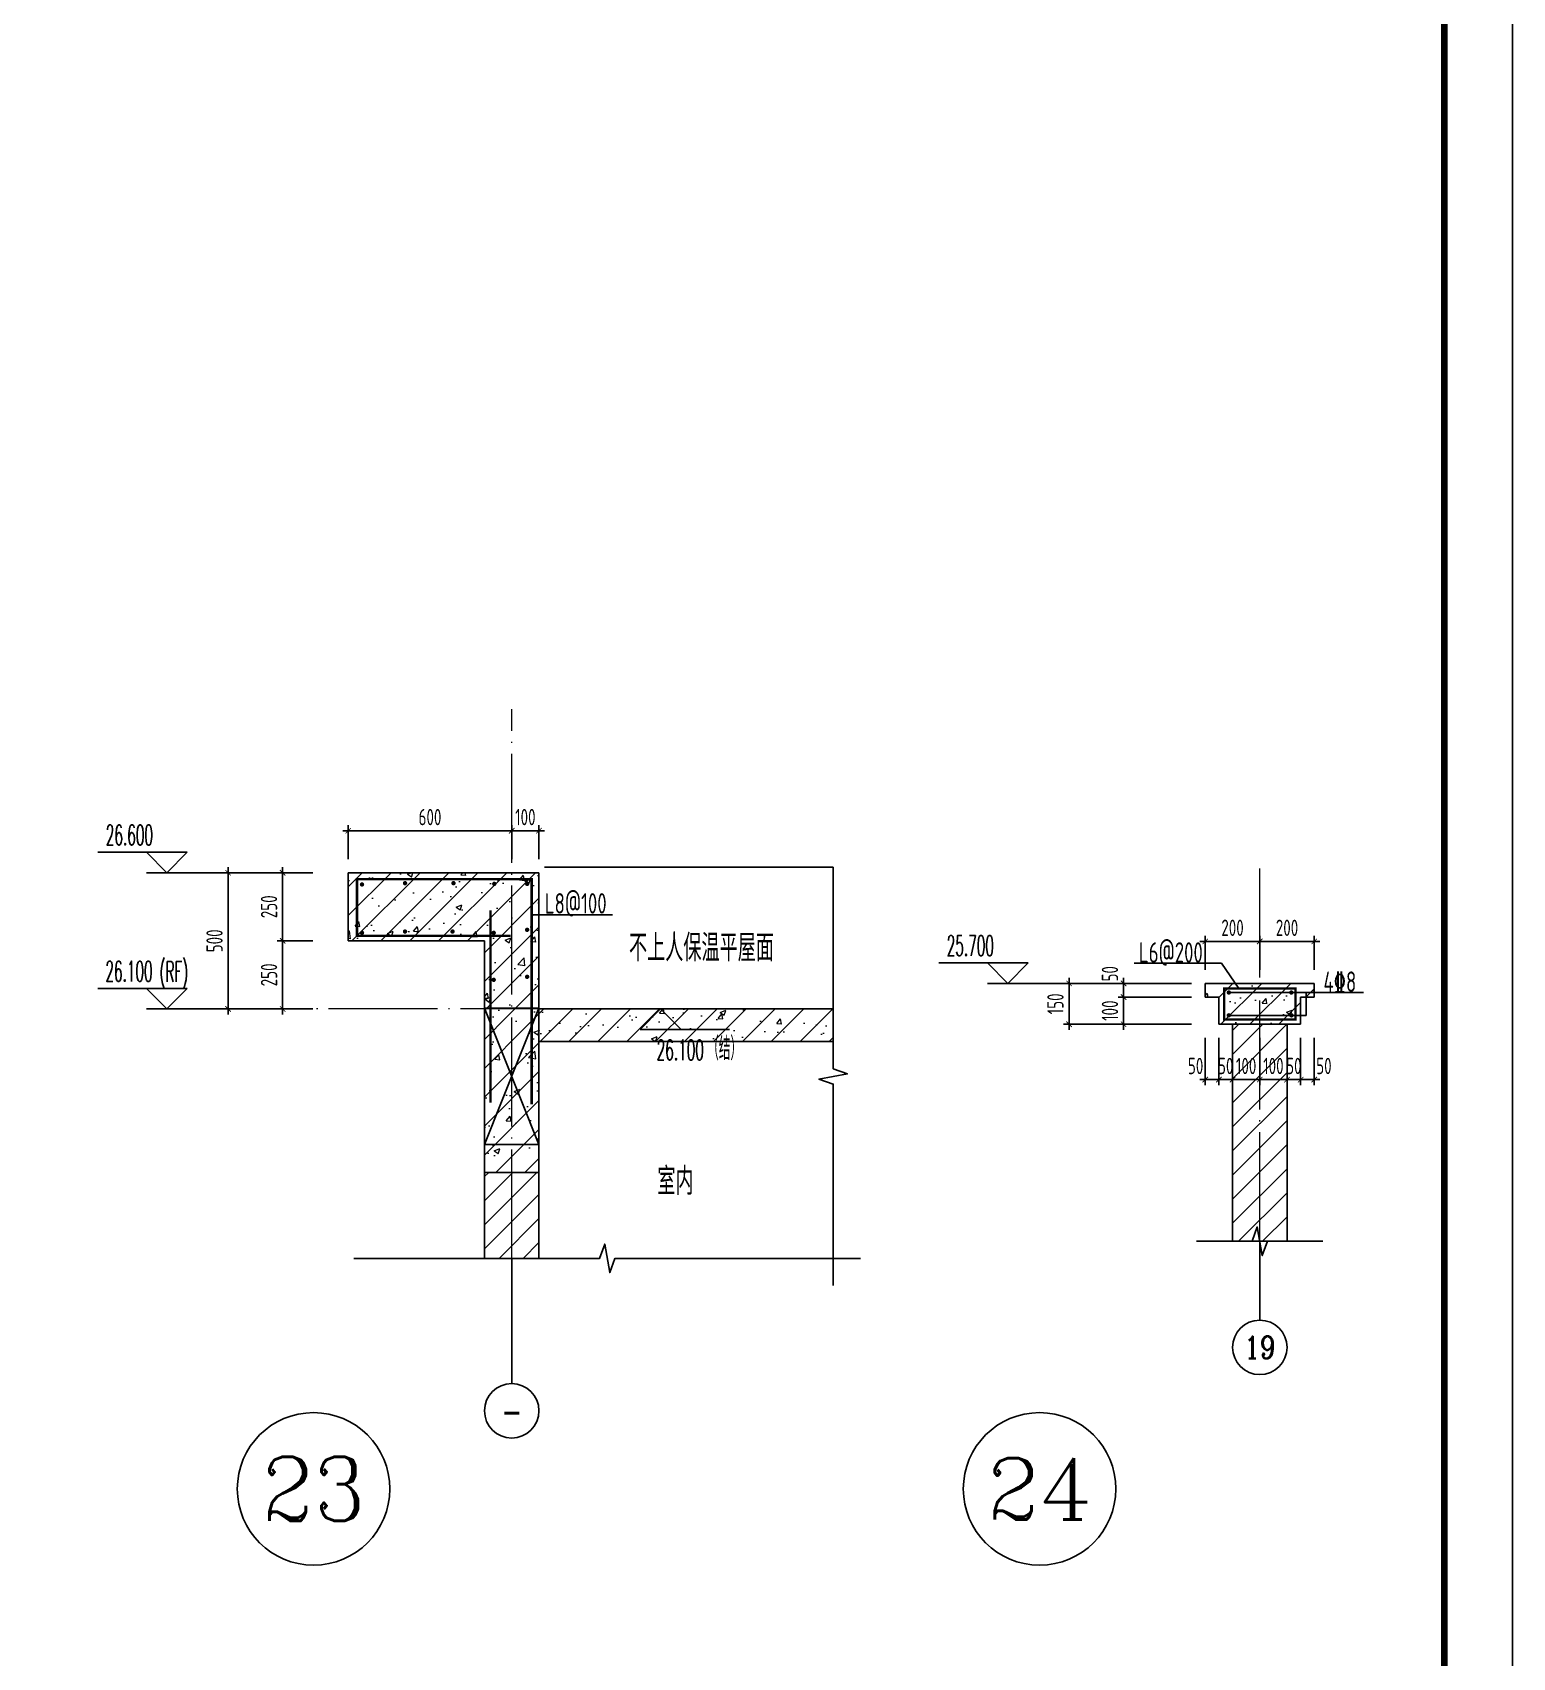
# Model space of a CAD drawing. Extents: x -668857 to 154266, y -275694 to 291306.
# Drawn here: x 122874 to 128307, y 150228 to 156192 of the extents above; entities that cross this region are included whole.
import ezdxf
from ezdxf.enums import TextEntityAlignment as Align

# ---------------------------------------------------------------- set-up
doc = ezdxf.new("R2010")
doc.units = 0
doc.header["$LTSCALE"] = 1000
doc.linetypes.add('DOTE', pattern=[2.4200000000000004, 2, -0.2, 0.02, -0.2])
doc.layers.get('0').update_dxf_attribs({"linetype": 'CONTINUOUS'})
doc.layers.get('DEFPOINTS').update_dxf_attribs({"linetype": 'CONTINUOUS'})
for name, color, linetype in [('A-AXIS_TEXT', 7, 'CONTINUOUS'), ('AXIS', 3, 'CONTINUOUS'), ('DIM', 2, 'CONTINUOUS'), ('DIM_ELEV', 3, 'CONTINUOUS'), ('DIM_SYMB', 3, 'CONTINUOUS'), ('PUB_TEXT', 2, 'CONTINUOUS'), ('REIN', 6, 'CONTINUOUS'), ('S-大样-砼线', 7, 'CONTINUOUS'), ('S-引出线', 40, 'CONTINUOUS'), ('TEXT', 2, 'CONTINUOUS'), ('WALL', 5, 'CONTINUOUS'), ('yichutu', 7, 'CONTINUOUS')]:
    doc.layers.add(name, color=color, linetype=linetype)
for name, color, linetype, lineweight in [('AXIS_TEXT', 7, 'CONTINUOUS', 20), ('DOTE', 19, 'DOTE', 9), ('PUB_HATCH', 8, 'CONTINUOUS', 9), ('图框', 9, 'CONTINUOUS', 18)]:
    doc.layers.add(name, color=color, linetype=linetype, lineweight=lineweight)
doc.styles.add('_TCH_AXIS', font='COMPLEX', dxfattribs={"bigfont": 'GBCBIG'})
doc.styles.add('_TCH_DIM', font='SIMPLEX.shx', dxfattribs={"width": 0.7, "bigfont": 'GBCBIG.shx'})
doc.styles.add('COMPLEX', font='COMPLEX')
doc.styles.add('TSSD_DIMENSION', font='Tssdeng.shx', dxfattribs={"width": 0.7, "bigfont": 'tssdchn.shx'})
doc.styles.add('TSSD_REIN', font='tssdeng.shx', dxfattribs={"width": 0.7, "height": 300, "bigfont": 'tssdchn.shx'})
doc.styles.add('w', font='tssdeng.shx', dxfattribs={"width": 0.8, "bigfont": 'tssdchn.shx'})
doc.dimstyles.new('TSSD_20_20', dxfattribs={"dimtxt": 60, "dimasz": 20, "dimexe": 20, "dimexo": 50, "dimgap": 20, "dimtad": 1, "dimdec": 0, "dimzin": 0, "dimdsep": 46, "dimtxsty": 'TSSD_DIMENSION', "dimblk": 'ARCHTICK', "dimblk1": 'ARCHTICK', "dimblk2": 'ARCHTICK', "dimcen": 0, "dimdle": 20, "dimclrt": 7, "dimadec": 0, "dimazin": 0, "dimtfac": 1, "dimtdec": 0, "dimtix": 1, "dimtmove": 2, "dimatfit": 3, "dimfxl": 0, "dimtolj": 1, "dimtzin": 0, "dimarcsym": 0})
pattern_1 = [(45, (-562273.4887092756, 314686.9439721279), (-44.19419150182874, 44.19419150182875), [])]
pattern_2 = [(45, (-562273.4887092756, 314642.0661346278), (-53.03300858899106, 53.03300858899107), []), (49.99999999999999, (-562273.4887092756, 314642.0661346278), (215.178054780226, -18.82564049477853), [22.5, -247.5]), (355, (-562273.4887092756, 314642.0661346278), (-41.6254000839, 225.6576401100035), [18, -198]), (100.4514, (-562255.5572052756, 314640.4973326279), (173.5528145142065, 206.8318626182861), [19.122057, -210.3426336]), (46.18420000000002, (-562273.4887092756, 314702.0661346278), (320.1723145876933, -49.65570429870542), [33.7499999999999, -371.2499999999992]), (96.6356, (-562246.8076857757, 314697.9281425279), (280.398811664611, 292.2353612701325), [28.6830864, -315.5139]), (351.1842, (-562273.4887092756, 314702.0661346278), (280.3985835400882, 292.2355802775974), [27, -297]), (21, (-562243.4887092756, 314687.0661346278), (179.0721156355385, -120.7856671996016), [22.5, -247.5]), (326.0000000000001, (-562243.4887092756, 314687.0661346278), (72.99459957647451, 217.5450135140559), [18, -198]), (71.4514, (-562228.5660393757, 314677.0006528279), (252.066788574447, 96.75914901298572), [19.122057, -210.3426336]), (37.50000000000001, (-562273.4887092756, 314642.0661346278), (3.647956595187201, 99.86815614939344), [0, -195.6, 0, -201, 0, -198.75]), (7.499999999999999, (-562273.4887092756, 314642.0661346278), (78.92086123264458, 118.3235135647081), [0, -114.6, 0, -191.1, 0, -75.75]), (327.5, (-562340.3887092758, 314642.0661346278), (160.1467308517227, -6.766461520313927), [0, -75, 0, -234, 0, -310.5]), (317.5, (-562370.3887092758, 314642.0661346278), (174.9558508027159, 30.03149469969532), [0, -97.5, 0, -155.4, 0, -220.5])]

# ---------------------------------------------------------------- blocks, each defined once
blk = doc.blocks.new('GFDDDDRG')
at = {"layer": '图框'}
blk.add_lwpolyline([(923309.7791572664, -107436.9617041193), (923309.7791572663, -159999.4617041193), (893609.7791572664, -159999.4617041193), (893609.7791572665, -107436.9617041193)], close=True, dxfattribs=at)
blk.add_lwpolyline([(923309.7791572664, -107436.9617041193), (923309.7791572663, -159999.4617041193), (893609.7791572664, -159999.4617041193), (893609.7791572665, -107436.9617041193)], close=True, dxfattribs=at)
at = {"layer": '图框', "const_width": 50}
blk.add_lwpolyline([(894109.7791572664, -159499.4617041193), (922809.7791572663, -159499.4617041193), (922809.7791572664, -108686.9617041193), (894109.7791572665, -108686.9617041193)], close=True, dxfattribs=at)
blk = doc.blocks.new('yct-1051-594-26275-14850-25-1002.0')
at = {"layer": 'yichutu', "color": 7}
blk.add_lwpolyline([(0, 0), (0, 14850), (26275, 14850), (26275, 0)], close=True, dxfattribs=at)
blk = doc.blocks.new('_ArchTick')
at = {"color": 0, "linetype": 'ByBlock', "const_width": 0.15}
blk.add_lwpolyline([(-0.5, -0.5), (0.5, 0.5)], dxfattribs=at)
blk = doc.blocks.new('*D2367')
at = {"layer": 'DEFPOINTS', "color": 0}
for p in [(124633.4896904951, 153262.7271442181), (124033.4906547902, 153108.5666219346), (124633.4896904951, 153108.5666219265)]:
    blk.add_point(p, dxfattribs=at)
at = {"layer": 'DIM', "color": 0, "lineweight": -2}
for p, q in [((124033.4906547902, 153158.5666219346), (124033.4906547902, 153282.7271442181)), ((124633.4896904951, 153158.5666219265), (124633.4896904951, 153282.7271442181)), ((124013.4906547902, 153262.7271442181), (124653.4896904951, 153262.7271442181))]:
    blk.add_line(p, q, dxfattribs=at)
at = {"layer": 'DIM', "color": 0, "lineweight": -2, "xscale": 20, "yscale": 20, "zscale": 20, "rotation": 180}
blk.add_blockref('_ArchTick', (124033.4906547902, 153262.7271442181), dxfattribs=at)
at = {"layer": 'DIM', "color": 0, "lineweight": -2, "xscale": 20, "yscale": 20, "zscale": 20}
blk.add_blockref('_ArchTick', (124633.4896904951, 153262.7271442181), dxfattribs=at)
at = {"layer": 'DIM', "color": 7, "insert": (124333.4901726426, 153312.7271442181), "char_height": 60, "attachment_point": 5, "style": 'TSSD_DIMENSION'}
blk.add_mtext('\\A1;600', dxfattribs=at)
blk = doc.blocks.new('*D2368')
at = {"layer": 'DEFPOINTS', "color": 0}
for p in [(124733.4896818736, 153262.7271442134), (124633.4896904951, 153108.5666219265), (124733.4896818736, 153108.5666219251)]:
    blk.add_point(p, dxfattribs=at)
at = {"layer": 'DIM', "color": 0, "lineweight": -2}
for p, q in [((124633.4896904951, 153158.5666219265), (124633.4896904951, 153282.7271442134)), ((124733.4896818736, 153158.5666219251), (124733.4896818736, 153282.7271442134)), ((124633.4896904951, 153262.7271442134), (124613.4896904951, 153262.7271442134)), ((124633.4896904951, 153262.7271442134), (124733.4896818736, 153262.7271442134)), ((124733.4896818736, 153262.7271442134), (124753.4896818736, 153262.7271442134))]:
    blk.add_line(p, q, dxfattribs=at)
at = {"layer": 'DIM', "color": 0, "lineweight": -2, "xscale": 20, "yscale": 20, "zscale": 20}
blk.add_blockref('_ArchTick', (124633.4896904951, 153262.7271442134), dxfattribs=at)
at = {"layer": 'DIM', "color": 0, "lineweight": -2, "xscale": 20, "yscale": 20, "zscale": 20, "rotation": 180}
blk.add_blockref('_ArchTick', (124733.4896818736, 153262.7271442134), dxfattribs=at)
at = {"layer": 'DIM', "color": 7, "insert": (124683.4896861843, 153312.7271442134), "char_height": 60, "attachment_point": 5, "style": 'TSSD_DIMENSION'}
blk.add_mtext('\\A1;100', dxfattribs=at)
blk = doc.blocks.new('*D2369')
at = {"layer": 'DEFPOINTS', "color": 0}
for p in [(123792.5883550664, 153108.5682421568), (123953.852627799, 153108.5682421568), (123953.852627799, 152858.5666219346)]:
    blk.add_point(p, dxfattribs=at)
at = {"layer": 'DIM', "color": 0, "lineweight": -2}
for p, q in [((123903.852627799, 153108.5682421568), (123772.5883550664, 153108.5682421568)), ((123792.5883550664, 152838.5666219346), (123792.5883550664, 153128.5682421568)), ((123903.852627799, 152858.5666219346), (123772.5883550664, 152858.5666219346))]:
    blk.add_line(p, q, dxfattribs=at)
at = {"layer": 'DIM', "color": 0, "lineweight": -2, "xscale": 20, "yscale": 20, "zscale": 20}
for p, rotation in [((123792.5883550664, 153108.5682421568), 90), ((123792.5883550664, 152858.5666219346), 270)]:
    blk.add_blockref('_ArchTick', p, dxfattribs=dict(at, rotation=rotation))
at = {"layer": 'DIM', "color": 7, "insert": (123742.5883550664, 152983.5674320457), "char_height": 60, "attachment_point": 5, "rotation": 90, "style": 'TSSD_DIMENSION'}
blk.add_mtext('\\A1;250', dxfattribs=at)
blk = doc.blocks.new('*D2370')
at = {"layer": 'DEFPOINTS', "color": 0}
for p in [(123792.5883550664, 152858.5666219346), (123953.852627799, 152858.5666219346), (123953.852627799, 152608.5665799934)]:
    blk.add_point(p, dxfattribs=at)
at = {"layer": 'DIM', "color": 0, "lineweight": -2}
for p, q in [((123792.5883550664, 152588.5665799934), (123792.5883550664, 152878.5666219346)), ((123903.852627799, 152858.5666219346), (123772.5883550664, 152858.5666219346)), ((123903.852627799, 152608.5665799934), (123772.5883550664, 152608.5665799934))]:
    blk.add_line(p, q, dxfattribs=at)
at = {"layer": 'DIM', "color": 0, "lineweight": -2, "xscale": 20, "yscale": 20, "zscale": 20}
for p, rotation in [((123792.5883550664, 152858.5666219346), 90), ((123792.5883550664, 152608.5665799934), 270)]:
    blk.add_blockref('_ArchTick', p, dxfattribs=dict(at, rotation=rotation))
at = {"layer": 'DIM', "color": 7, "insert": (123742.5883550664, 152733.566600964), "char_height": 60, "attachment_point": 5, "rotation": 90, "style": 'TSSD_DIMENSION'}
blk.add_mtext('\\A1;250', dxfattribs=at)
blk = doc.blocks.new('*D2371')
at = {"layer": 'DEFPOINTS', "color": 0}
for p in [(123592.5883550617, 153108.5665799936), (123892.5883550824, 153108.5665799936), (123892.5883550824, 152608.5665799936)]:
    blk.add_point(p, dxfattribs=at)
at = {"layer": 'DIM', "color": 0, "lineweight": -2}
for p, q in [((123842.5883550824, 153108.5665799936), (123572.5883550617, 153108.5665799936)), ((123592.5883550617, 152588.5665799936), (123592.5883550617, 153128.5665799936)), ((123842.5883550824, 152608.5665799936), (123572.5883550617, 152608.5665799936))]:
    blk.add_line(p, q, dxfattribs=at)
at = {"layer": 'DIM', "color": 0, "lineweight": -2, "xscale": 20, "yscale": 20, "zscale": 20}
for p, rotation in [((123592.5883550617, 153108.5665799936), 90), ((123592.5883550617, 152608.5665799936), 270)]:
    blk.add_blockref('_ArchTick', p, dxfattribs=dict(at, rotation=rotation))
at = {"layer": 'DIM', "color": 7, "insert": (123542.5883550617, 152858.5665799936), "char_height": 60, "attachment_point": 5, "rotation": 90, "style": 'TSSD_DIMENSION'}
blk.add_mtext('\\A1;500', dxfattribs=at)
blk = doc.blocks.new('*D2386')
at = {"layer": 'DEFPOINTS', "color": 0}
for p in [(127179.3146286311, 152552.2514728023), (127229.3146286339, 152552.2514728016), (127229.3146286339, 152349.2338012575)]:
    blk.add_point(p, dxfattribs=at)
at = {"layer": 'DIM', "color": 0, "lineweight": -2}
for p, q in [((127179.3146286311, 152502.2514728023), (127179.3146286311, 152329.2338012575)), ((127229.3146286339, 152502.2514728016), (127229.3146286339, 152329.2338012575)), ((127159.3146286311, 152349.2338012575), (127249.3146286339, 152349.2338012575))]:
    blk.add_line(p, q, dxfattribs=at)
at = {"layer": 'DIM', "color": 0, "lineweight": -2, "xscale": 20, "yscale": 20, "zscale": 20, "rotation": 180}
blk.add_blockref('_ArchTick', (127179.3146286311, 152349.2338012575), dxfattribs=at)
at = {"layer": 'DIM', "color": 0, "lineweight": -2, "xscale": 20, "yscale": 20, "zscale": 20}
blk.add_blockref('_ArchTick', (127229.3146286339, 152349.2338012575), dxfattribs=at)
at = {"layer": 'DIM', "color": 7, "insert": (127143.8530901696, 152399.2338012575), "char_height": 60, "attachment_point": 5, "style": 'TSSD_DIMENSION'}
blk.add_mtext('\\A1;50', dxfattribs=at)
blk = doc.blocks.new('*D2387')
at = {"layer": 'DEFPOINTS', "color": 0}
for p in [(127229.314628634, 152552.2514728016), (127279.3151312692, 152552.2514728009), (127279.3151312692, 152349.2338012568)]:
    blk.add_point(p, dxfattribs=at)
at = {"layer": 'DIM', "color": 0, "lineweight": -2}
for p, q in [((127229.314628634, 152502.2514728016), (127229.314628634, 152329.2338012568)), ((127279.3151312692, 152502.2514728009), (127279.3151312692, 152329.2338012568)), ((127229.314628634, 152349.2338012568), (127209.314628634, 152349.2338012568)), ((127229.314628634, 152349.2338012568), (127279.3151312692, 152349.2338012568)), ((127279.3151312692, 152349.2338012568), (127299.3151312692, 152349.2338012568))]:
    blk.add_line(p, q, dxfattribs=at)
at = {"layer": 'DIM', "color": 0, "lineweight": -2, "xscale": 20, "yscale": 20, "zscale": 20}
blk.add_blockref('_ArchTick', (127229.314628634, 152349.2338012568), dxfattribs=at)
at = {"layer": 'DIM', "color": 0, "lineweight": -2, "xscale": 20, "yscale": 20, "zscale": 20, "rotation": 180}
blk.add_blockref('_ArchTick', (127279.3151312692, 152349.2338012568), dxfattribs=at)
at = {"layer": 'DIM', "color": 7, "insert": (127254.3148799516, 152399.2338012568), "char_height": 60, "attachment_point": 5, "style": 'TSSD_DIMENSION'}
blk.add_mtext('\\A1;50', dxfattribs=at)
blk = doc.blocks.new('*D2388')
at = {"layer": 'DEFPOINTS', "color": 0}
for p in [(127279.3151312692, 152552.2514728009), (127379.3161685946, 152552.2514727995), (127379.3161685946, 152349.2338012558)]:
    blk.add_point(p, dxfattribs=at)
at = {"layer": 'DIM', "color": 0, "lineweight": -2}
for p, q in [((127279.3151312692, 152502.2514728009), (127279.3151312692, 152329.2338012558)), ((127379.3161685946, 152502.2514727995), (127379.3161685946, 152329.2338012558)), ((127279.3151312692, 152349.2338012558), (127259.3151312692, 152349.2338012558)), ((127279.3151312692, 152349.2338012558), (127379.3161685946, 152349.2338012558)), ((127379.3161685946, 152349.2338012558), (127399.3161685946, 152349.2338012558))]:
    blk.add_line(p, q, dxfattribs=at)
at = {"layer": 'DIM', "color": 0, "lineweight": -2, "xscale": 20, "yscale": 20, "zscale": 20}
blk.add_blockref('_ArchTick', (127279.3151312692, 152349.2338012558), dxfattribs=at)
at = {"layer": 'DIM', "color": 0, "lineweight": -2, "xscale": 20, "yscale": 20, "zscale": 20, "rotation": 180}
blk.add_blockref('_ArchTick', (127379.3161685946, 152349.2338012558), dxfattribs=at)
at = {"layer": 'DIM', "color": 7, "insert": (127329.3156499319, 152399.2338012558), "char_height": 60, "attachment_point": 5, "style": 'TSSD_DIMENSION'}
blk.add_mtext('\\A1;100', dxfattribs=at)
blk = doc.blocks.new('*D2389')
at = {"layer": 'DEFPOINTS', "color": 0}
for p in [(127379.3161685945, 152552.2514727995), (127479.316159973, 152552.2514727982), (127479.316159973, 152349.2338012544)]:
    blk.add_point(p, dxfattribs=at)
at = {"layer": 'DIM', "color": 0, "lineweight": -2}
for p, q in [((127379.3161685945, 152502.2514727995), (127379.3161685945, 152329.2338012544)), ((127479.316159973, 152502.2514727982), (127479.316159973, 152329.2338012544)), ((127379.3161685945, 152349.2338012544), (127359.3161685945, 152349.2338012544)), ((127379.3161685945, 152349.2338012544), (127479.316159973, 152349.2338012544)), ((127479.316159973, 152349.2338012544), (127499.316159973, 152349.2338012544))]:
    blk.add_line(p, q, dxfattribs=at)
at = {"layer": 'DIM', "color": 0, "lineweight": -2, "xscale": 20, "yscale": 20, "zscale": 20}
blk.add_blockref('_ArchTick', (127379.3161685945, 152349.2338012544), dxfattribs=at)
at = {"layer": 'DIM', "color": 0, "lineweight": -2, "xscale": 20, "yscale": 20, "zscale": 20, "rotation": 180}
blk.add_blockref('_ArchTick', (127479.316159973, 152349.2338012544), dxfattribs=at)
at = {"layer": 'DIM', "color": 7, "insert": (127429.3161642838, 152399.2338012544), "char_height": 60, "attachment_point": 5, "style": 'TSSD_DIMENSION'}
blk.add_mtext('\\A1;100', dxfattribs=at)
blk = doc.blocks.new('*D2390')
at = {"layer": 'DEFPOINTS', "color": 0}
for p in [(127479.3161599732, 152552.2514727982), (127529.3151312681, 152552.2514727975), (127529.3151312681, 152349.2338012534)]:
    blk.add_point(p, dxfattribs=at)
at = {"layer": 'DIM', "color": 0, "lineweight": -2}
for p, q in [((127479.3161599732, 152502.2514727982), (127479.3161599732, 152329.2338012534)), ((127529.3151312681, 152502.2514727975), (127529.3151312681, 152329.2338012534)), ((127479.3161599732, 152349.2338012534), (127459.3161599732, 152349.2338012534)), ((127479.3161599732, 152349.2338012534), (127529.3151312681, 152349.2338012534)), ((127529.3151312681, 152349.2338012534), (127549.3151312681, 152349.2338012534))]:
    blk.add_line(p, q, dxfattribs=at)
at = {"layer": 'DIM', "color": 0, "lineweight": -2, "xscale": 20, "yscale": 20, "zscale": 20}
blk.add_blockref('_ArchTick', (127479.3161599732, 152349.2338012534), dxfattribs=at)
at = {"layer": 'DIM', "color": 0, "lineweight": -2, "xscale": 20, "yscale": 20, "zscale": 20, "rotation": 180}
blk.add_blockref('_ArchTick', (127529.3151312681, 152349.2338012534), dxfattribs=at)
at = {"layer": 'DIM', "color": 7, "insert": (127504.3156456206, 152399.2338012534), "char_height": 60, "attachment_point": 5, "style": 'TSSD_DIMENSION'}
blk.add_mtext('\\A1;50', dxfattribs=at)
blk = doc.blocks.new('*D2391')
at = {"layer": 'DEFPOINTS', "color": 0}
for p in [(127529.315131268, 152552.2514727975), (127579.3151312621, 152552.2514727969), (127579.3151312621, 152349.2338012527)]:
    blk.add_point(p, dxfattribs=at)
at = {"layer": 'DIM', "color": 0, "lineweight": -2}
for p, q in [((127529.315131268, 152502.2514727975), (127529.315131268, 152329.2338012527)), ((127579.3151312621, 152502.2514727969), (127579.3151312621, 152329.2338012527)), ((127509.315131268, 152349.2338012527), (127599.3151312621, 152349.2338012527))]:
    blk.add_line(p, q, dxfattribs=at)
at = {"layer": 'DIM', "color": 0, "lineweight": -2, "xscale": 20, "yscale": 20, "zscale": 20, "rotation": 180}
blk.add_blockref('_ArchTick', (127529.315131268, 152349.2338012527), dxfattribs=at)
at = {"layer": 'DIM', "color": 0, "lineweight": -2, "xscale": 20, "yscale": 20, "zscale": 20}
blk.add_blockref('_ArchTick', (127579.3151312621, 152349.2338012527), dxfattribs=at)
at = {"layer": 'DIM', "color": 7, "insert": (127614.7766697236, 152399.2338012527), "char_height": 60, "attachment_point": 5, "style": 'TSSD_DIMENSION'}
blk.add_mtext('\\A1;50', dxfattribs=at)
blk = doc.blocks.new('*D2392')
at = {"layer": 'DEFPOINTS', "color": 0}
for p in [(127379.31616859, 152856.4119950885), (127179.3146286266, 152702.2514728023), (127379.31616859, 152702.2514727995)]:
    blk.add_point(p, dxfattribs=at)
at = {"layer": 'DIM', "color": 0, "lineweight": -2}
for p, q in [((127179.3146286266, 152752.2514728023), (127179.3146286266, 152876.4119950885)), ((127379.31616859, 152752.2514727995), (127379.31616859, 152876.4119950885)), ((127159.3146286266, 152856.4119950885), (127399.31616859, 152856.4119950885))]:
    blk.add_line(p, q, dxfattribs=at)
at = {"layer": 'DIM', "color": 0, "lineweight": -2, "xscale": 20, "yscale": 20, "zscale": 20, "rotation": 180}
blk.add_blockref('_ArchTick', (127179.3146286266, 152856.4119950885), dxfattribs=at)
at = {"layer": 'DIM', "color": 0, "lineweight": -2, "xscale": 20, "yscale": 20, "zscale": 20}
blk.add_blockref('_ArchTick', (127379.31616859, 152856.4119950885), dxfattribs=at)
at = {"layer": 'DIM', "color": 7, "insert": (127279.3153986083, 152906.4119950885), "char_height": 60, "attachment_point": 5, "style": 'TSSD_DIMENSION'}
blk.add_mtext('\\A1;200', dxfattribs=at)
blk = doc.blocks.new('*D2393')
at = {"layer": 'DEFPOINTS', "color": 0}
for p in [(127579.3151312622, 152856.4119950858), (127379.31616859, 152702.2514727995), (127579.3151312622, 152702.2514727969)]:
    blk.add_point(p, dxfattribs=at)
at = {"layer": 'DIM', "color": 0, "lineweight": -2}
for p, q in [((127379.31616859, 152752.2514727995), (127379.31616859, 152876.4119950858)), ((127579.3151312622, 152752.2514727969), (127579.3151312622, 152876.4119950858)), ((127359.31616859, 152856.4119950858), (127599.3151312622, 152856.4119950858))]:
    blk.add_line(p, q, dxfattribs=at)
at = {"layer": 'DIM', "color": 0, "lineweight": -2, "xscale": 20, "yscale": 20, "zscale": 20, "rotation": 180}
blk.add_blockref('_ArchTick', (127379.31616859, 152856.4119950858), dxfattribs=at)
at = {"layer": 'DIM', "color": 0, "lineweight": -2, "xscale": 20, "yscale": 20, "zscale": 20}
blk.add_blockref('_ArchTick', (127579.3151312622, 152856.4119950858), dxfattribs=at)
at = {"layer": 'DIM', "color": 7, "insert": (127479.3156499261, 152906.4119950858), "char_height": 60, "attachment_point": 5, "style": 'TSSD_DIMENSION'}
blk.add_mtext('\\A1;200', dxfattribs=at)
blk = doc.blocks.new('*D2394')
at = {"layer": 'DEFPOINTS', "color": 0}
for p in [(126879.3146286082, 152652.2514727996), (127179.3146286289, 152652.2514727996), (127179.3146286289, 152552.2514727996)]:
    blk.add_point(p, dxfattribs=at)
at = {"layer": 'DIM', "color": 0, "lineweight": -2}
for p, q in [((127129.3146286289, 152652.2514727996), (126859.3146286082, 152652.2514727996)), ((126879.3146286082, 152652.2514727996), (126879.3146286082, 152672.2514727996)), ((126879.3146286082, 152552.2514727996), (126879.3146286082, 152652.2514727996)), ((127129.3146286289, 152552.2514727996), (126859.3146286082, 152552.2514727996)), ((126879.3146286082, 152552.2514727996), (126879.3146286082, 152532.2514727996))]:
    blk.add_line(p, q, dxfattribs=at)
at = {"layer": 'DIM', "color": 0, "lineweight": -2, "xscale": 20, "yscale": 20, "zscale": 20}
for p, rotation in [((126879.3146286082, 152652.2514727996), 270), ((126879.3146286082, 152552.2514727996), 90)]:
    blk.add_blockref('_ArchTick', p, dxfattribs=dict(at, rotation=rotation))
at = {"layer": 'DIM', "color": 7, "insert": (126829.3146286082, 152602.2514727996), "char_height": 60, "attachment_point": 5, "rotation": 90, "style": 'TSSD_DIMENSION'}
blk.add_mtext('\\A1;100', dxfattribs=at)
blk = doc.blocks.new('*D2395')
at = {"layer": 'DEFPOINTS', "color": 0}
for p in [(126879.3146286082, 152702.2514727997), (127179.3146286289, 152702.2514727997), (127179.3146286289, 152652.2514727996)]:
    blk.add_point(p, dxfattribs=at)
at = {"layer": 'DIM', "color": 0, "lineweight": -2}
for p, q in [((127129.3146286289, 152702.2514727997), (126859.3146286082, 152702.2514727997)), ((126879.3146286082, 152632.2514727996), (126879.3146286082, 152722.2514727997)), ((127129.3146286289, 152652.2514727996), (126859.3146286082, 152652.2514727996))]:
    blk.add_line(p, q, dxfattribs=at)
at = {"layer": 'DIM', "color": 0, "lineweight": -2, "xscale": 20, "yscale": 20, "zscale": 20}
for p, rotation in [((126879.3146286082, 152702.2514727997), 90), ((126879.3146286082, 152652.2514727996), 270)]:
    blk.add_blockref('_ArchTick', p, dxfattribs=dict(at, rotation=rotation))
at = {"layer": 'DIM', "color": 7, "insert": (126829.3146286082, 152737.7130112612), "char_height": 60, "attachment_point": 5, "rotation": 90, "style": 'TSSD_DIMENSION'}
blk.add_mtext('\\A1;50', dxfattribs=at)
blk = doc.blocks.new('*D2396')
at = {"layer": 'DEFPOINTS', "color": 0}
for p in [(126679.3146286033, 152702.2514727996), (127179.3146286284, 152702.2514727996), (127179.3146286284, 152552.2514727996)]:
    blk.add_point(p, dxfattribs=at)
at = {"layer": 'DIM', "color": 0, "lineweight": -2}
for p, q in [((127129.3146286284, 152702.2514727996), (126659.3146286033, 152702.2514727996)), ((126679.3146286033, 152532.2514727996), (126679.3146286033, 152722.2514727996)), ((127129.3146286284, 152552.2514727996), (126659.3146286033, 152552.2514727996))]:
    blk.add_line(p, q, dxfattribs=at)
at = {"layer": 'DIM', "color": 0, "lineweight": -2, "xscale": 20, "yscale": 20, "zscale": 20}
for p, rotation in [((126679.3146286033, 152702.2514727996), 90), ((126679.3146286033, 152552.2514727996), 270)]:
    blk.add_blockref('_ArchTick', p, dxfattribs=dict(at, rotation=rotation))
at = {"layer": 'DIM', "color": 7, "insert": (126629.3146286033, 152627.2514727996), "char_height": 60, "attachment_point": 5, "rotation": 90, "style": 'TSSD_DIMENSION'}
blk.add_mtext('\\A1;150', dxfattribs=at)
blk = doc.blocks.new('_AXISO')
blk.add_circle((0, 0), 0.5)
at = {"layer": 'A-AXIS_TEXT', "style": 'COMPLEX', "width": 1.041666666666666}
blk.add_attdef('A', text='', height=0.56, dxfattribs=at).set_placement((-0.25, -0.28), (0.25, -0.28), align=Align.FIT)
blk = doc.blocks.new('20210809.04294815')
at = {"layer": 'REIN', "const_width": 9}
for points in [[(67740.82011555193, -103516.8948540065), (67177.12950402091, -103516.8948540065), (67177.12950402091, -103308.5278313972), (67818.26034968218, -103308.5278313972), (67818.26034968218, -104134.537369772)], [(67667.16024585685, -104128.9369962431), (67667.16024585685, -103423.2484874307)]]:
    blk.add_lwpolyline(points, dxfattribs=at)
at = {"layer": 'REIN', "const_width": 8}
for points in [[(67191.4176434424, -103328.1293356499, 1), (67199.4176434424, -103328.1293356499, 1)], [(67349.42712807248, -103323.368357929, 1), (67357.42712807248, -103323.368357929, 1)], [(67527.11849436315, -103323.368357929, 1), (67535.11849436315, -103323.368357929, 1)], [(67676.90160118381, -103325.8705920615, 1), (67684.90160118381, -103325.8705920615, 1)], [(67797.62263150851, -103325.8705920615, 1), (67805.62263150851, -103325.8705920615, 1)], [(67191.4176434424, -103505.5813430674, 1), (67199.4176434424, -103505.5813430674, 1)], [(67349.42712807248, -103500.8203653466, 1), (67357.42712807248, -103500.8203653466, 1)], [(67523.76803908369, -103500.8203653466, 1), (67531.76803908369, -103500.8203653466, 1)], [(67675.03356155439, -103505.5813430674, 1), (67683.03356155439, -103505.5813430674, 1)], [(67797.62263150851, -103494.4151492341, 1), (67805.62263150851, -103494.4151492341, 1)], [(67675.03356155439, -103678.0603935596, 1), (67683.03356155439, -103678.0603935596, 1)], [(67797.62263150851, -103666.8941997263, 1), (67805.62263150851, -103666.8941997263, 1)]]:
    blk.add_lwpolyline(points, format="xyb", close=True, dxfattribs=at)
at = {"layer": 'S-大样-砼线'}
for p, q in [((67645.00616538955, -103781.9954809048), (67845.00616419746, -104282.0030537488)), ((67845.0091121333, -103781.9954809011), (67645.0091133226, -104282.0030537526))]:
    blk.add_line(p, q, dxfattribs=at)
blk.add_lwpolyline([(67845.00617125223, -103781.9954809048), (67645.00616538955, -103781.9954809048), (67645.0061653821, -104282.0030537488), (67845.00617124385, -104282.0030537488)], close=True, dxfattribs=at)
at = {"layer": 'S-引出线'}
blk.add_line((67814.26034968218, -103438.9963197373), (68114.3946464198, -103438.9963197373), dxfattribs=at)
at = {"layer": 'TEXT', "style": 'TSSD_REIN', "width": 0.7}
blk.add_text('L8@100', height=75, rotation=1.867629851175362e-07, dxfattribs=at).set_placement((67866.3381248546, -103434.8875509244))

msp = doc.modelspace()

# ---------------------------------------------------------------- hatches: boundary and pattern name
at = {"layer": 'PUB_HATCH'}
h = msp.add_hatch(dxfattribs=at)
h.set_pattern_fill('钢筋混凝土', color=256, scale=30, style=0)
h.set_pattern_definition(pattern_2)
h.paths.add_polyline_path([(124033.4906548014, 152858.5666219346), (124533.490158997, 152858.56662197), (124733.4896818727, 153108.5666219639), (124033.4906547902, 153108.5666219346)])
h = msp.add_hatch(dxfattribs=at)
h.set_pattern_fill('钢筋混凝土', color=256, scale=30, style=0)
h.set_pattern_definition(pattern_2)
h.paths.add_polyline_path([(124733.4896818727, 153108.5666219639), (124533.490158997, 152858.56662197), (124533.4906361286, 152608.5663891431), (124666.8238167843, 152568.5628049794), (124733.4906361455, 152608.5607266182)])
h = msp.add_hatch(dxfattribs=at)
h.set_pattern_fill('钢筋混凝土', color=256, scale=30, style=0)
h.set_pattern_definition([(45, (-562171.3564457053, 314642.0626249694), (-53.03300858899106, 53.03300858899107), []), (49.99999999999999, (-562171.3564457053, 314642.0626249694), (215.178054780226, -18.82564049477853), [22.5, -247.5]), (355, (-562171.3564457053, 314642.0626249694), (-41.6254000839, 225.6576401100035), [18, -198]), (100.4514, (-562153.4249417053, 314640.4938229694), (173.5528145142065, 206.8318626182861), [19.122057, -210.3426336]), (46.18420000000002, (-562171.3564457053, 314702.0626249694), (320.1723145876933, -49.65570429870542), [33.74999999999989, -371.2499999999991]), (96.6356, (-562144.6754222054, 314697.9246328694), (280.398811664611, 292.2353612701325), [28.6830864, -315.5139]), (351.1842, (-562171.3564457053, 314702.0626249694), (280.3985835400882, 292.2355802775974), [27, -297]), (21, (-562141.3564457053, 314687.0626249694), (179.0721156355385, -120.7856671996016), [22.5, -247.5]), (326.0000000000001, (-562141.3564457053, 314687.0626249694), (72.99459957647451, 217.5450135140559), [18, -198]), (71.4514, (-562126.4337758054, 314676.9971431694), (252.066788574447, 96.75914901298572), [19.122057, -210.3426336]), (37.50000000000001, (-562171.3564457053, 314642.0626249694), (3.647956595187201, 99.86815614939344), [0, -195.6, 0, -201, 0, -198.75]), (7.499999999999999, (-562171.3564457053, 314642.0626249694), (78.92086123264458, 118.3235135647081), [0, -114.6, 0, -191.1, 0, -75.75]), (327.5, (-562238.2564457054, 314642.0626249694), (160.1467308517227, -6.766461520313927), [0, -75, 0, -234, 0, -310.5]), (317.5, (-562268.2564457054, 314642.0626249694), (174.9558508027159, 30.03149469969532), [0, -97.5, 0, -155.4, 0, -220.5])])
h.paths.add_polyline_path([(127229.3146286284, 152552.2514727996), (127529.3151312623, 152552.2514727996), (127529.3151312623, 152652.2514727996), (127579.3151312623, 152652.2479631412), (127579.3151312623, 152702.2479631412), (127179.3146286284, 152702.2514727996), (127179.3146286284, 152652.2514727996), (127229.3146286284, 152652.2514727996)])
h = msp.add_hatch(dxfattribs=at)
h.set_pattern_fill('钢筋混凝土', color=256, scale=30, style=0)
h.set_pattern_definition(pattern_2)
h.paths.add_polyline_path([(124666.8238167841, 152568.5626141271), (124533.490636129, 152608.5669617), (124533.4883459014, 152008.5669616981), (124733.4883459, 152008.5661982888), (124733.4901780782, 152488.5607266201)])
h = msp.add_hatch(dxfattribs=at)
h.set_pattern_fill('钢筋混凝土', color=256, scale=30, style=0)
h.set_pattern_definition(pattern_2)
h.paths.add_polyline_path([(125813.4909522572, 152608.5607266256), (124733.4906361455, 152608.5607266182), (124666.8238167841, 152568.5626141271), (124733.4901780782, 152488.5607266201), (125813.490952257, 152488.5607266256)])
h = msp.add_hatch(dxfattribs=at)
h.set_pattern_fill('普通砖', color=256, scale=25, style=0)
h.set_pattern_definition(pattern_1)
h.paths.add_polyline_path([(127279.3151312623, 152552.2514727996), (127279.3151312623, 151755.9316217082), (127479.3151312623, 151755.9316217082), (127479.3151312623, 152552.2514727996)])
h = msp.add_hatch(dxfattribs=at)
h.set_pattern_fill('普通砖', color=256, scale=25, style=0)
h.set_pattern_definition(pattern_1)
h.paths.add_polyline_path([(124733.4877935059, 151693.197210853), (124733.4883459015, 152008.5665799934), (124533.4883459017, 152008.56693031), (124533.4877935061, 151693.1975611695)])

# ---------------------------------------------------------------- linework, layer by layer
at = {"color": 251}
msp.add_line((125813.4900094381, 153128.6774063783), (124753.4896394507, 153128.5658568241), dxfattribs=at)
at = {"layer": 'AXIS'}
for p, q in [((127379.3390969917, 151755.9303089077), (127379.3390969917, 151466.4942452033)), ((124633.4891296079, 151693.1958733874), (124633.4891296079, 151233.8040675991))]:
    msp.add_line(p, q, dxfattribs=at)
at = {"layer": 'AXIS', "color": 6}
for centre in [(123906.1408880163, 150847.0561024144), (126571.0434807589, 150847.0561024144)]:
    msp.add_circle(centre, 280, dxfattribs=at)
at = {"layer": 'DIM_ELEV'}
for p, q in [((123442.5883550606, 153183.5665799936), (123114.5883550606, 153183.5665799936)), ((123367.5883550606, 153108.5665799936), (123292.5883550606, 153183.5665799936)), ((123367.5883550606, 153108.5665799936), (123442.5883550606, 153183.5665799936)), ((123792.5883550663, 153108.5665799936), (123292.5883550606, 153108.5665799936)), ((126529.3146286024, 152777.2514727995), (126201.3146286024, 152777.2514727995)), ((126454.3146286024, 152702.2514727995), (126379.3146286024, 152777.2514727995)), ((126454.3146286024, 152702.2514727995), (126529.3146286024, 152777.2514727995)), ((123442.5883550606, 152683.5665799934), (123114.5883550606, 152683.5665799934)), ((123367.5883550606, 152608.5665799934), (123292.5883550606, 152683.5665799934)), ((123367.5883550606, 152608.5665799934), (123442.5883550606, 152683.5665799934)), ((126879.3146286081, 152702.2514727995), (126379.3146286024, 152702.2514727995)), ((123792.5883550663, 152608.5665799934), (123292.5883550606, 152608.5665799934))]:
    msp.add_line(p, q, dxfattribs=at)
at = {"layer": 'DIM_ELEV', "color": 3}
for p, q in [((125180.2096714104, 152608.5665799934), (125105.2096714104, 152533.5665799934)), ((125180.2096714104, 152608.5665799934), (125255.2096714104, 152533.5665799934)), ((125105.2096714104, 152533.5665799934), (125433.2096714104, 152533.5665799934))]:
    msp.add_line(p, q, dxfattribs=at)
at = {"layer": 'DIM_SYMB'}
for points in [[(125813.4919575533, 153128.677413034), (125813.4917840259, 152389.0624871014), (125865.9917795428, 152369.954037485), (125760.991775199, 152351.4397291455), (125813.4917708286, 152332.8124871014), (125813.4915973012, 151593.1975611688)], [(127147.5132089314, 151755.9313420438), (127350.9502653966, 151755.9313420437), (127370.0587026956, 151808.4313420437), (127388.57303567, 151703.4313420437), (127407.2002653966, 151755.9313420437), (127610.6373218618, 151755.9313420436)], [(124054.3489932573, 151693.1975611697), (124955.7936169358, 151693.1975611692), (124974.9020542349, 151745.6975611692), (124993.4163872092, 151640.6975611692), (125012.0436169358, 151693.1975611692), (125913.4882406144, 151693.1975611688)]]:
    msp.add_lwpolyline(points, dxfattribs=at)
at = {"layer": 'DOTE', "color": 1, "linetype": 'DOTE', "ltscale": 0.2}
for p, q in [((124633.4903442486, 151693.1975611694), (124633.4908269806, 153708.5665802102)), ((127379.3160232942, 151755.9304680346), (127379.316276376, 153152.2514728018)), ((125813.4909484916, 152608.5665799933), (123892.5883550824, 152608.5665799936))]:
    msp.add_line(p, q, dxfattribs=at)
at = {"layer": 'REIN', "const_width": 9}
msp.add_lwpolyline([(127248.3060037217, 152683.8920288859), (127510.3231548849, 152683.8885192274), (127510.3231548849, 152570.078441128), (127248.3060037217, 152570.0819507865)], close=True, dxfattribs=at)
at = {"layer": 'REIN', "const_width": 8}
for points in [[(127261.793328937, 152668.8302316051, 1), (127269.793328937, 152668.8302316051, 1)], [(127491.3623415754, 152668.8267219466, 1), (127499.3623415754, 152668.8267219466, 1)], [(127261.793328937, 152585.1437480673, -1), (127269.793328937, 152585.1437480673, -1)], [(127491.3623415754, 152585.1402384088, -1), (127499.3623415754, 152585.1402384088, -1)]]:
    msp.add_lwpolyline(points, format="xyb", close=True, dxfattribs=at)
at = {"layer": 'S-引出线'}
for p, q in [((127238.7206928239, 152776.1474938034), (126918.6416815522, 152776.1474938034)), ((127302.940631009, 152683.8920288859), (127238.7206928239, 152776.1474938034)), ((127265.793328937, 152668.8302316051), (127760.2683862387, 152668.8267219466))]:
    msp.add_line(p, q, dxfattribs=at)
msp.add_lwpolyline([(127265.793328937, 152585.1437480673), (127549.4677821513, 152585.1402384088), (127549.4677821513, 152668.8267219466)], dxfattribs=at)
at = {"layer": 'WALL'}
for p, q in [((124033.4906547902, 153108.5666219346), (124733.4896818727, 153108.5666219639)), ((124033.4906547902, 153108.5666219346), (124033.4906548014, 152858.5666219346)), ((124733.4896818727, 153108.5666219639), (124733.4906361455, 152608.5607266182)), ((124033.4906548014, 152858.5666219346), (124533.490158997, 152858.56662197)), ((124533.490158997, 152858.56662197), (124533.4906361286, 152608.5663891431)), ((127579.3151312623, 152702.2514727996), (127179.3146286284, 152702.2514727996)), ((127179.3146286284, 152702.2514727996), (127179.3146286284, 152652.2514727996)), ((127579.3151312623, 152652.2514727996), (127579.3151312623, 152702.2514727996)), ((127179.3146286284, 152652.2514727996), (127229.3146286284, 152652.2514727996)), ((127229.3146286284, 152652.2514727996), (127229.3146286284, 152552.2514727996)), ((127529.3151312623, 152552.2514727996), (127529.3151312623, 152652.2514727996)), ((127529.3151312623, 152652.2514727996), (127579.3151312623, 152652.2514727996)), ((124533.490636129, 152608.5669617), (124533.4883459014, 152008.5669616981)), ((125813.4909522572, 152608.5607266256), (124733.4906361455, 152608.5607266182)), ((125813.490952257, 152488.5607266256), (125813.4909522572, 152608.5607266256)), ((127229.3146286284, 152552.2514727996), (127529.3151312623, 152552.2514727996)), ((127279.3151312623, 152552.2514727996), (127279.3151312623, 151755.9316217082)), ((127479.3151312623, 152552.2514727996), (127479.3151312623, 151755.9316217082)), ((124733.4901780782, 152488.5607266201), (124733.4883459, 152008.5661982888)), ((125813.490952257, 152488.5607266256), (124733.4901780782, 152488.5607266201)), ((124533.4877935061, 151693.1975611695), (124533.4883459017, 152008.56693031)), ((124733.4883459, 152008.5661982888), (124533.4883459014, 152008.5669616981)), ((124733.4877935059, 151693.197210853), (124733.4883459015, 152008.5665799934)), ((127479.3151312623, 151755.9316217082), (127279.3151312623, 151755.9316217082)), ((124533.4877935061, 151693.1975611695), (124733.4877935059, 151693.197210853))]:
    msp.add_line(p, q, dxfattribs=at)

# ---------------------------------------------------------------- block references
at = {"xscale": 0.5, "yscale": 0.5, "zscale": 0.5}
msp.add_blockref('GFDDDDRG', (-333347.878287909, 220925.5397043729), dxfattribs=at)
at = {"layer": 'AXIS'}
ref = msp.add_blockref('_AXISO', (127379.3390969917, 151366.4942452033), dxfattribs=dict(at, xscale=200, yscale=200, zscale=200))
ref.add_attrib('A', '19', dxfattribs={"layer": 'AXIS_TEXT', "height": 82.11137370125802, "style": '_TCH_AXIS'}).set_placement((127322.6431484837, 151325.4385583527), (127436.0350454997, 151325.4385583527), align=Align.FIT)
ref = msp.add_blockref('_AXISO', (124633.4891296079, 151133.8040675991), dxfattribs=dict(at, xscale=200, yscale=200, zscale=200))
ref.add_attrib('A', '-', dxfattribs={"layer": 'AXIS_TEXT', "height": 116.4870412072981, "style": '_TCH_AXIS', "width": 0.777777777777545}).set_placement((124594.6601158722, 151075.5605469955), (124672.3181433437, 151075.5605469955), align=Align.FIT)
at = {"layer": 'S-大样-砼线'}
msp.add_blockref('20210809.04294815', (56888.48399360746, 256393.5621028748), dxfattribs=at)
at = {"layer": 'yichutu', "rotation": 270}
msp.add_blockref('yct-1051-594-26275-14850-25-1002.0', (113457.0112907243, 167207.0588523132), dxfattribs=at)

# ---------------------------------------------------------------- texts
at = {"layer": 'AXIS_TEXT', "color": 6, "style": '_TCH_AXIS'}
for s, height, p, p2 in [('23', 235.4208105634183, (123715.5621366078, 150729.3456971327), (124096.7196394248, 150729.3456971327)), ('24', 225.7342194347906, (126377.5570069577, 150734.188992697), (126764.5299545601, 150734.188992697))]:
    msp.add_text(s, height=height, dxfattribs=at).set_placement(p, p2, align=Align.FIT)
at = {"layer": 'DIM_ELEV', "color": 7, "style": '_TCH_DIM'}
for s, height, width, p in [('（结）', 84.39716312056737, 0.7, (125351.1558307336, 152421.0415799934)), ('26.100', 74.375, 0.4941176470588236, (125165.6558307336, 152421.0415799934))]:
    msp.add_text(s, height=height, dxfattribs=dict(at, width=width)).set_placement(p)
at = {"layer": 'PUB_TEXT'}
for s, height, style, width, p in [('26.600', 74.375, '_TCH_DIM', 0.4941176470588236, (123143.4883550606, 153209.8165799936)), ('不上人保温平屋面', 100, 'TSSD_REIN', 0.7, (125063.9697061927, 152782.9097774347)), ('25.700', 74.375, '_TCH_DIM', 0.4941176470588236, (126230.2146286024, 152803.5014727995)), ('26.100', 74.375, '_TCH_DIM', 0.4941176470588236, (123142.0883550606, 152709.8165799934)), ('(RF)', 74.375, '_TCH_DIM', 0.4941176470588236, (123340.8383550606, 152708.5915799935)), ('室内', 100, 'TSSD_REIN', 0.7, (125168.0432937416, 151926.5276628915))]:
    msp.add_text(s, height=height, dxfattribs=dict(at, style=style, width=width)).set_placement(p)
at = {"layer": 'TEXT', "style": 'w', "width": 0.7}
msp.add_text('L6@200', height=75, rotation=1.867629851175362e-07, dxfattribs=at).set_placement((126935.6044267251, 152778.3171811928))
at = {"layer": 'TEXT', "color": 1, "style": 'w', "width": 0.7}
msp.add_text('4%%1328', height=75, rotation=1.867629851175362e-07, dxfattribs=at).set_placement((127613.1384370219, 152671.2108702375))

# ---------------------------------------------------------------- dimensions: what is measured, and where the dimension line sits
at = {"layer": 'DIM'}
for p1, p2, distance, picture, middle in [((124033.4906547902, 153108.5666219346), (124633.4896904951, 153108.5666219265), 154.16052229161141, '*D2367', (124333.4901726426, 153312.7271442181)), ((124633.4896904951, 153108.5666219265), (124733.4896818736, 153108.5666219251), 154.16052228829358, '*D2368', (124683.4896861843, 153312.7271442134)), ((123892.5883550824, 152608.5665799936), (123892.5883550824, 153108.5665799936), 300.0000000206928, '*D2371', (123542.5883550617, 152858.5665799936)), ((123953.852627799, 152858.5666219346), (123953.852627799, 153108.5682421568), 161.26427273260197, '*D2369', (123742.5883550664, 152983.5674320457)), ((127179.3146286266, 152702.2514728023), (127379.31616859, 152702.2514727995), 154.16052228902117, '*D2392', (127279.3153986083, 152906.4119950885)), ((127379.31616859, 152702.2514727995), (127579.3151312622, 152702.2514727969), 154.16052228890476, '*D2393', (127479.3156499261, 152906.4119950858)), ((123953.852627799, 152608.5665799934), (123953.852627799, 152858.5666219346), 161.26427273260197, '*D2370', (123742.5883550664, 152733.566600964)), ((127179.3146286284, 152552.2514727996), (127179.3146286284, 152702.2514727996), 500.00000002510205, '*D2396', (126629.3146286033, 152627.2514727996)), ((127179.3146286289, 152552.2514727996), (127179.3146286289, 152652.2514727996), 300.0000000206928, '*D2394', (126829.3146286082, 152602.2514727996)), ((127229.314628634, 152552.2514728016), (127279.3151312692, 152552.2514728009), -203.01767154410481, '*D2387', (127254.3148799516, 152399.2338012568)), ((127279.3151312692, 152552.2514728009), (127379.3161685946, 152552.2514727995), -203.01767154369736, '*D2388', (127329.3156499319, 152399.2338012558)), ((127379.3161685945, 152552.2514727995), (127479.316159973, 152552.2514727982), -203.01767154381378, '*D2389', (127429.3161642838, 152399.2338012544)), ((127479.3161599732, 152552.2514727982), (127529.3151312681, 152552.2514727975), -203.0176715441048, '*D2390', (127504.3156456206, 152399.2338012534))]:
    dim = msp.add_aligned_dim(p1=p1, p2=p2, distance=distance, dimstyle='TSSD_20_20', dxfattribs=at)
    dim.commit()
    dim.dimension.update_dxf_attribs({"geometry": picture, "text_midpoint": middle})
for base, p1, p2, angle, picture, middle in [((126879.3146286082, 152702.2514727997), (127179.3146286289, 152652.2514727996), (127179.3146286289, 152702.2514727997), 90, '*D2395', (126829.3146286082, 152737.7130112612)), ((127229.3146286339, 152349.2338012575), (127179.3146286311, 152552.2514728023), (127229.3146286339, 152552.2514728016), 359.9999999991996, '*D2386', (127143.8530901696, 152399.2338012575)), ((127579.3151312621, 152349.2338012527), (127529.315131268, 152552.2514727975), (127579.3151312621, 152552.2514727969), 359.99999999929963, '*D2391', (127614.7766697236, 152399.2338012527))]:
    dim = msp.add_linear_dim(base=base, p1=p1, p2=p2, angle=angle, dimstyle='TSSD_20_20', dxfattribs=at)
    dim.commit()
    dim.dimension.update_dxf_attribs({"geometry": picture, "text_midpoint": middle, "dimtype": 161})

doc.saveas('drawing.dxf')
